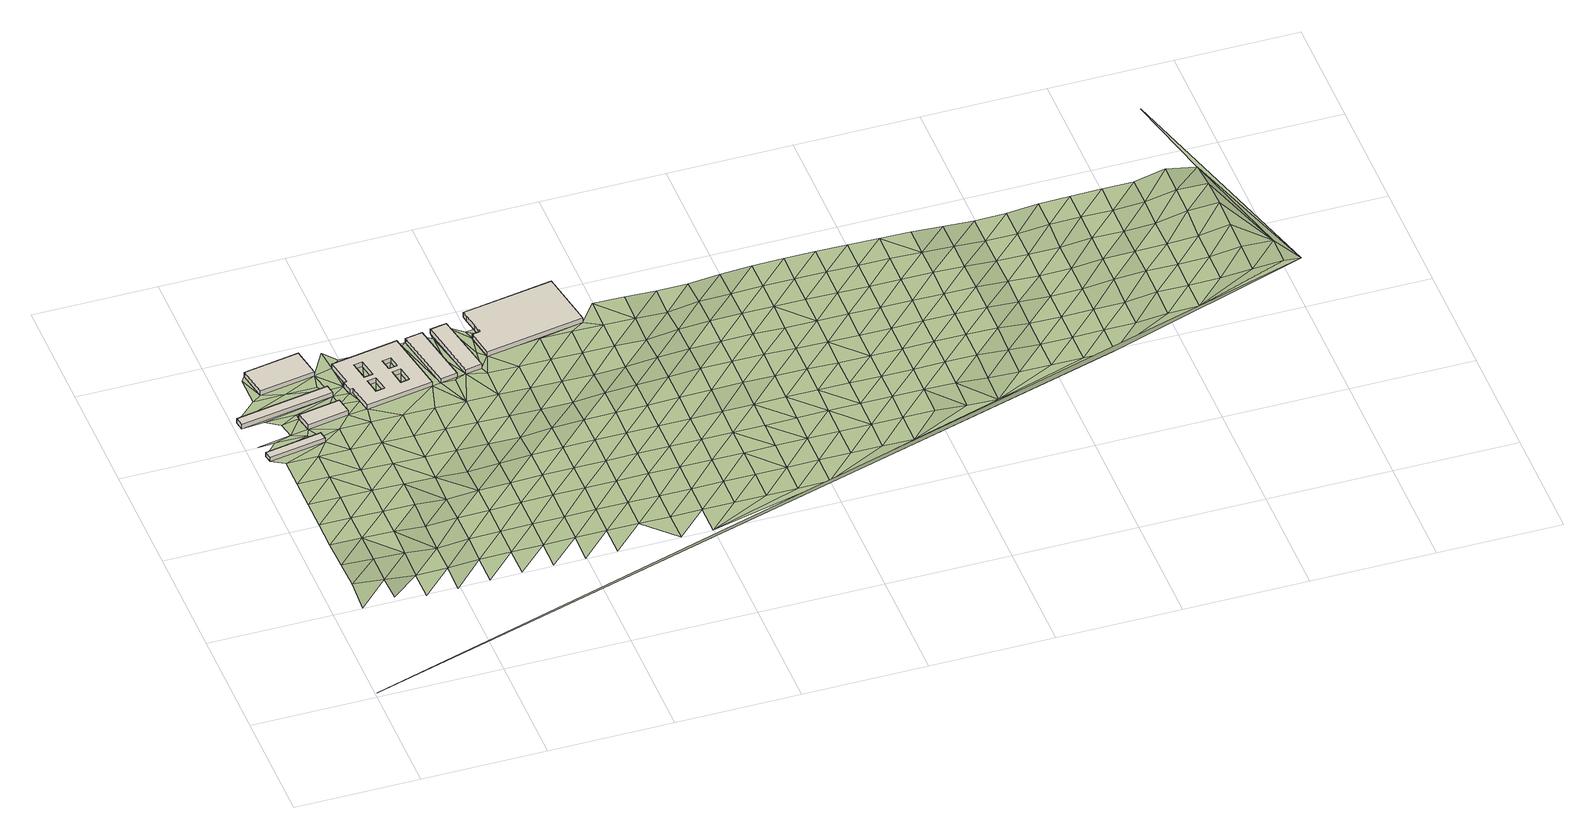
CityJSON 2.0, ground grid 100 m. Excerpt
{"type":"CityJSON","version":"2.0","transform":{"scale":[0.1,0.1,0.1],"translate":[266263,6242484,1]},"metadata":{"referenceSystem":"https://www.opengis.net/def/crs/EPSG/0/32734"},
"CityObjects":{
"building1":{"type":"Building","attributes":{"building":"garage","building:levels":"1","footprint":{"type":"Polygon"},"plus_code":"C5XVXCXR+X9X","ground_height":4.39,"building_height":4.1,"roof_height":8.49},"geometry":[{"type":"Solid","lod":"1","boundaries":[[[[0,1,2,3]],[[1,4,5,2]],[[4,6,7,5]],[[6,0,3,7]],[[3,2,5,7]],[[6,4,1,0]]]]}]},
"building2":{"type":"Building","attributes":{"building":"garage","building:levels":"1","footprint":{"type":"Polygon"},"plus_code":"C6X6XJXC+X8R","ground_height":4.42,"building_height":4.1,"roof_height":8.52},"geometry":[{"type":"Solid","lod":"1","boundaries":[[[[8,9,10,11]],[[9,12,13,10]],[[12,14,15,13]],[[14,8,11,15]],[[11,10,13,15]],[[14,12,9,8]]]]}]},
"building3":{"type":"Building","attributes":{"building":"garage","building:levels":"1","footprint":{"type":"Polygon"},"plus_code":"C7XFXCX4+XMX","ground_height":4.47,"building_height":4.1,"roof_height":8.57},"geometry":[{"type":"Solid","lod":"1","boundaries":[[[[16,17,18,19]],[[17,20,21,18]],[[20,22,23,21]],[[22,16,19,23]],[[19,18,21,23]],[[22,20,17,16]]]]}]},
"building4":{"type":"Building","attributes":{"building":"industrial","building:levels":"1","footprint":{"type":"Polygon"},"plus_code":"C6XMX9XW+X9W","ground_height":4.24,"building_height":4.1,"roof_height":8.34},"geometry":[{"type":"Solid","lod":"1","boundaries":[[[[24,25,26,27]],[[25,28,29,26]],[[28,30,31,29]],[[30,24,27,31]],[[27,26,29,31]],[[30,28,25,24]]]]}]},
"building5":{"type":"Building","attributes":{"address":"Western Cape Metrorail 7295 Cape Town","building":"office","building:levels":"1","footprint":{"type":"Polygon"},"plus_code":"CCXPX5XJ+X3V","ground_height":4.11,"building_height":4.1,"roof_height":8.21},"geometry":[{"type":"Solid","lod":"1","boundaries":[[[[32,33,34,35]],[[33,36,37,34]],[[36,38,39,37]],[[38,40,41,39]],[[40,42,43,41]],[[42,44,45,43]],[[44,46,47,45]],[[46,32,35,47]],[[48,49,50,51]],[[49,52,53,50]],[[52,54,55,53]],[[54,48,51,55]],[[56,57,58,59]],[[57,60,61,58]],[[60,62,63,61]],[[62,56,59,63]],[[64,65,66,67]],[[65,68,69,66]],[[68,70,71,69]],[[70,64,67,71]],[[72,73,74,75]],[[73,76,77,74]],[[76,78,79,77]],[[78,72,75,79]],[[35,34,37,39,41,43,45,47],[51,50,53,55],[59,58,61,63],[67,66,69,71],[75,74,77,79]],[[46,44,42,40,38,36,33,32],[54,52,49,48],[62,60,57,56],[70,68,65,64],[78,76,73,72]]]]}]},
"building6":{"type":"Building","attributes":{"building":"office","building:levels":"1","footprint":{"type":"Polygon"},"plus_code":"CGX8XPXG+XFR","ground_height":3.95,"building_height":4.1,"roof_height":8.05},"geometry":[{"type":"Solid","lod":"1","boundaries":[[[[80,81,82,83]],[[81,84,85,82]],[[84,86,87,85]],[[86,80,83,87]],[[83,82,85,87]],[[86,84,81,80]]]]}]},
"building7":{"type":"Building","attributes":{"building":"office","building:levels":"1","footprint":{"type":"Polygon"},"plus_code":"CHX9XGXQ+XFR","ground_height":3.95,"building_height":4.1,"roof_height":8.05},"geometry":[{"type":"Solid","lod":"1","boundaries":[[[[88,89,90,91]],[[89,92,93,90]],[[92,94,95,93]],[[94,88,91,95]],[[91,90,93,95]],[[94,92,89,88]]]]}]},
"building8":{"type":"Building","attributes":{"building":"industrial","building:levels":"1","footprint":{"type":"Polygon"},"plus_code":"CPX8XWX2+X3X","ground_height":3.98,"building_height":4.1,"roof_height":8.08},"geometry":[{"type":"Solid","lod":"1","boundaries":[[[[96,97,98,99]],[[97,100,101,98]],[[100,102,103,101]],[[102,104,105,103]],[[104,106,107,105]],[[106,108,109,107]],[[108,110,111,109]],[[110,112,113,111]],[[112,114,115,113]],[[114,96,99,115]],[[99,98,101,103,105,107,109,111,113,115]],[[114,112,110,108,106,104,102,100,97,96]]]]}]},
"terrain1":{"type":"TINRelief","geometry":[{"type":"CompositeSurface","lod":"1","boundaries":[[[116,117,118]],[[119,117,120]],[[120,117,116]],[[121,122,119]],[[121,119,120]],[[123,122,124]],[[116,125,126]],[[122,121,124]],[[127,128,123]],[[129,120,116]],[[127,123,124]],[[130,131,128]],[[121,120,129]],[[129,116,126]],[[128,127,130]],[[132,131,133]],[[134,135,136]],[[137,124,121]],[[129,138,121]],[[139,132,140]],[[141,134,0]],[[126,142,143]],[[131,130,133]],[[121,138,137]],[[144,127,124]],[[129,126,145]],[[134,141,135]],[[127,144,130]],[[133,140,132]],[[141,0,146]],[[144,124,137]],[[147,8,148]],[[145,138,129]],[[145,126,143]],[[149,150,151]],[[25,152,147]],[[133,130,153]],[[135,16,150]],[[9,149,154]],[[155,135,141]],[[144,153,130]],[[24,152,25]],[[155,16,135]],[[137,138,156]],[[25,147,148]],[[138,145,157]],[[16,151,150]],[[158,159,143]],[[155,141,146]],[[140,133,160]],[[133,153,160]],[[138,157,156]],[[161,148,8]],[[144,137,162]],[[163,145,143]],[[154,149,151]],[[164,155,146]],[[146,140,164]],[[162,137,156]],[[165,151,16]],[[166,153,144]],[[160,164,140]],[[163,143,159]],[[157,145,167]],[[148,28,25]],[[166,144,162]],[[168,160,153]],[[164,169,155]],[[145,163,167]],[[170,156,157]],[[16,171,165]],[[151,165,154]],[[159,172,173]],[[168,153,166]],[[174,164,160]],[[162,156,170]],[[157,167,170]],[[161,175,148]],[[28,148,175]],[[176,163,159]],[[174,160,168]],[[162,177,166]],[[169,164,174]],[[154,165,171]],[[159,173,176]],[[177,162,170]],[[163,178,167]],[[161,28,175]],[[168,166,179]],[[169,180,171]],[[171,181,154]],[[161,154,182]],[[183,169,174]],[[177,179,166]],[[163,176,178]],[[161,182,28]],[[170,167,184]],[[180,169,183]],[[180,181,171]],[[181,182,154]],[[173,185,186]],[[182,187,28]],[[174,168,188]],[[184,177,170]],[[179,189,168]],[[167,178,184]],[[190,181,180]],[[180,183,190]],[[28,187,191]],[[182,192,187]],[[183,174,188]],[[176,173,193]],[[188,168,189]],[[194,179,177]],[[193,173,186]],[[177,184,195]],[[196,191,187]],[[178,176,197]],[[194,177,195]],[[198,189,179]],[[176,193,197]],[[199,200,201]],[[184,178,202]],[[201,200,203]],[[204,196,187]],[[205,206,207]],[[186,208,209]],[[179,194,198]],[[207,210,205]],[[211,188,189]],[[183,188,46]],[[178,197,202]],[[195,184,212]],[[213,193,186]],[[198,211,189]],[[184,202,212]],[[214,194,195]],[[213,186,209]],[[193,215,197]],[[32,204,187]],[[188,211,46]],[[214,195,212]],[[216,62,217]],[[218,198,194]],[[193,213,215]],[[219,220,221]],[[62,216,56]],[[202,197,222]],[[220,219,73]],[[209,223,224]],[[194,214,218]],[[225,211,198]],[[197,215,222]],[[202,226,212]],[[213,209,227]],[[225,198,218]],[[211,225,46]],[[202,222,226]],[[214,212,228]],[[227,209,224]],[[215,213,229]],[[32,46,230]],[[84,230,46]],[[225,84,46]],[[228,212,226]],[[218,214,231]],[[32,230,232]],[[232,230,84]],[[213,227,229]],[[215,233,222]],[[234,84,225]],[[235,236,224]],[[214,228,231]],[[84,234,86]],[[225,218,237]],[[215,229,233]],[[226,222,238]],[[234,225,239]],[[240,227,224]],[[237,218,231]],[[86,234,239]],[[222,233,238]],[[86,241,242]],[[239,225,237]],[[241,86,239]],[[243,228,226]],[[240,224,236]],[[241,244,242]],[[245,229,227]],[[244,241,239]],[[243,226,238]],[[244,239,246]],[[247,231,228]],[[227,240,245]],[[237,248,239]],[[233,229,249]],[[239,248,92]],[[228,243,247]],[[250,237,231]],[[229,245,249]],[[233,251,238]],[[240,236,252]],[[250,231,247]],[[253,236,254]],[[92,248,255]],[[256,92,257]],[[248,237,258]],[[257,92,255]],[[233,249,251]],[[243,238,259]],[[252,236,253]],[[260,256,257]],[[245,240,261]],[[257,255,260]],[[237,250,258]],[[256,260,262]],[[255,248,258]],[[259,238,251]],[[247,243,263]],[[240,252,261]],[[260,264,262]],[[249,245,265]],[[264,260,266]],[[262,264,267]],[[268,253,254]],[[243,259,263]],[[269,264,266]],[[270,250,247]],[[245,261,265]],[[251,249,271]],[[272,252,253]],[[270,247,263]],[[273,258,250]],[[255,258,274]],[[249,265,271]],[[275,259,251]],[[272,253,268]],[[261,252,276]],[[250,270,273]],[[275,251,271]],[[277,263,259]],[[252,272,276]],[[278,265,261]],[[273,274,258]],[[268,279,280]],[[259,275,277]],[[270,263,281]],[[261,276,278]],[[282,271,265]],[[283,272,268]],[[281,263,277]],[[110,255,274]],[[273,270,284]],[[265,278,282]],[[275,271,285]],[[283,268,280]],[[272,286,276]],[[270,281,284]],[[287,280,279]],[[288,274,273]],[[285,271,282]],[[277,275,289]],[[272,283,286]],[[278,276,290]],[[288,273,284]],[[275,285,289]],[[291,281,277]],[[276,286,290]],[[282,278,292]],[[283,280,293]],[[288,110,274]],[[291,277,289]],[[287,279,294]],[[284,281,295]],[[278,290,292]],[[296,285,282]],[[293,280,287]],[[286,283,297]],[[281,291,295]],[[284,298,288]],[[296,282,292]],[[299,289,285]],[[283,293,297]],[[286,300,290]],[[298,284,295]],[[110,288,298]],[[301,294,279]],[[285,296,299]],[[302,291,289]],[[286,297,300]],[[292,290,303]],[[304,293,287]],[[302,289,299]],[[291,305,295]],[[110,298,306]],[[290,300,303]],[[307,296,292]],[[293,304,297]],[[304,287,294]],[[291,302,305]],[[301,308,309]],[[298,295,310]],[[307,292,303]],[[311,299,296]],[[312,300,297]],[[298,310,306]],[[310,295,305]],[[297,304,312]],[[296,307,311]],[[302,299,313]],[[300,314,303]],[[315,300,312]],[[304,294,316]],[[313,299,311]],[[310,317,306]],[[305,302,318]],[[300,315,314]],[[307,303,319]],[[316,294,301]],[[320,312,304]],[[302,313,318]],[[310,305,321]],[[319,303,314]],[[311,307,322]],[[312,320,315]],[[320,304,316]],[[321,305,318]],[[317,310,323]],[[307,319,322]],[[324,313,311]],[[315,325,314]],[[310,321,323]],[[315,320,325]],[[326,316,301]],[[324,311,322]],[[313,327,318]],[[328,319,314]],[[329,314,325]],[[330,320,316]],[[313,324,327]],[[318,331,321]],[[328,314,329]],[[332,322,319]],[[316,326,330]],[[333,325,320]],[[331,318,327]],[[326,301,334]],[[323,321,335]],[[319,328,332]],[[324,322,336]],[[329,325,333]],[[320,330,333]],[[321,331,335]],[[336,322,332]],[[327,324,337]],[[328,329,338]],[[333,339,329]],[[330,326,340]],[[341,334,301]],[[324,336,337]],[[327,342,331]],[[329,339,338]],[[332,328,343]],[[330,340,333]],[[334,340,326]],[[342,327,337]],[[331,344,335]],[[328,338,343]],[[345,336,332]],[[346,339,333]],[[331,342,344]],[[346,333,340]],[[345,332,343]],[[336,347,337]],[[348,338,339]],[[349,339,346]],[[350,340,334]],[[336,345,347]],[[337,351,342]],[[348,339,349]],[[352,343,338]],[[334,341,350]],[[346,340,353]],[[347,351,337]],[[344,342,354]],[[338,348,352]],[[345,343,355]],[[340,350,353]],[[356,349,346]],[[342,351,354]],[[345,355,347]],[[355,343,352]],[[346,353,356]],[[348,349,357]],[[358,350,341]],[[309,359,360]],[[348,357,352]],[[351,347,361]],[[357,349,356]],[[355,362,347]],[[363,353,350]],[[361,347,362]],[[351,364,354]],[[365,355,352]],[[357,366,352]],[[350,358,363]],[[356,353,367]],[[351,361,364]],[[358,341,368]],[[365,352,366]],[[369,362,355]],[[353,363,367]],[[341,301,309]],[[370,357,356]],[[355,365,369]],[[362,371,361]],[[370,356,367]],[[372,366,357]],[[368,363,358]],[[371,362,369]],[[368,341,373]],[[364,361,374]],[[357,370,372]],[[375,365,366]],[[376,367,363]],[[361,371,374]],[[363,368,377]],[[375,366,372]],[[378,369,365]],[[363,377,376]],[[379,370,367]],[[365,375,378]],[[371,369,380]],[[379,367,376]],[[381,372,370]],[[373,377,368]],[[380,369,378]],[[382,374,371]],[[370,379,381]],[[375,372,383]],[[376,377,384]],[[371,380,382]],[[377,373,385]],[[383,372,381]],[[378,375,386]],[[377,385,384]],[[379,376,387]],[[375,383,386]],[[373,341,309]],[[380,378,388]],[[387,376,384]],[[381,379,389]],[[385,373,390]],[[388,378,386]],[[380,391,382]],[[379,387,389]],[[392,383,381]],[[393,384,385]],[[380,388,391]],[[392,381,389]],[[394,386,383]],[[385,390,393]],[[395,387,384]],[[396,390,373]],[[383,392,394]],[[386,397,388]],[[395,384,393]],[[398,389,387]],[[388,397,391]],[[397,386,394]],[[387,395,398]],[[392,389,399]],[[393,390,400]],[[396,373,401]],[[399,389,398]],[[391,397,402]],[[394,392,403]],[[390,396,400]],[[395,393,404]],[[392,399,403]],[[397,394,405]],[[393,400,404]],[[398,395,406]],[[309,401,373]],[[405,394,403]],[[407,402,397]],[[395,404,406]],[[408,399,398]],[[409,400,396]],[[407,397,405]],[[408,398,406]],[[410,403,399]],[[396,401,409]],[[411,404,400]],[[399,408,410]],[[403,412,405]],[[411,400,409]],[[413,406,404]],[[412,403,410]],[[407,405,414]],[[404,411,413]],[[408,406,415]],[[416,409,401]],[[414,405,412]],[[415,406,413]],[[410,408,417]],[[401,309,416]],[[411,409,418]],[[408,415,417]],[[412,410,419]],[[418,409,416]],[[413,411,420]],[[419,410,417]],[[421,414,412]],[[411,418,420]],[[422,415,413]],[[416,309,423]],[[421,412,419]],[[422,413,420]],[[424,417,415]],[[425,418,416]],[[415,422,424]],[[417,426,419]],[[416,423,425]],[[427,420,418]],[[428,423,309]],[[426,417,424]],[[421,419,429]],[[418,425,427]],[[430,422,420]],[[419,426,429]],[[430,420,427]],[[431,424,422]],[[432,425,423]],[[428,309,433]],[[422,430,431]],[[426,424,434]],[[432,423,428]],[[435,427,425]],[[434,424,431]],[[436,429,426]],[[425,432,435]],[[430,427,437]],[[436,426,434]],[[437,427,435]],[[431,430,438]],[[432,428,439]],[[430,437,438]],[[434,431,440]],[[428,433,439]],[[435,432,441]],[[440,431,438]],[[442,436,434]],[[432,439,441]],[[443,437,435]],[[360,433,309]],[[442,434,440]],[[443,435,441]],[[444,438,437]],[[445,439,433]],[[437,443,444]],[[438,446,440]],[[447,441,439]],[[446,438,444]],[[442,440,448]],[[439,445,447]],[[443,441,449]],[[445,433,450]],[[448,440,446]],[[449,441,447]],[[444,443,451]],[[443,449,451]],[[446,444,452]],[[447,445,453]],[[454,450,433]],[[452,444,451]],[[455,448,446]],[[445,450,453]],[[456,449,447]],[[455,446,452]],[[456,447,453]],[[433,360,454]],[[457,451,449]],[[449,456,457]],[[451,458,452]],[[459,453,450]],[[458,451,457]],[[456,453,459]],[[460,455,452]],[[450,454,459]],[[456,459,457]],[[460,452,458]],[[457,459,458]],[[454,360,459]],[[459,460,458]],[[459,360,460]],[[360,461,460]]]}]}
},
"vertices":[
[109,2857,34],[121,2790,34],[121,2790,75],[109,2857,75],[579,2871,34],[579,2871,75],[568,2938,34],[568,2938,75],
[29,3295,32],[43,3216,32],[43,3216,75],[29,3295,75],[804,3348,32],[804,3348,75],[789,3428,32],[789,3428,75],
[482,3186,34],[507,3049,34],[507,3049,76],[482,3186,76],[846,3110,34],[846,3110,76],[821,3247,34],[821,3247,76],
[256,3783,32],[299,3539,32],[299,3539,73],[256,3783,73],[752,3619,32],[752,3619,73],[709,3862,32],[709,3862,73],
[1449,3758,30],[903,3662,30],[903,3662,72],[1449,3758,72],[943,3436,30],[943,3436,72],[917,3432,30],[917,3432,72],[934,3341,30],[934,3341,72],[961,3346,30],[961,3346,72],[999,3128,30],[999,3128,72],[1544,3224,30],[1544,3224,72],[1163,3403,30],[1186,3273,30],[1186,3273,72],[1163,3403,72],[1114,3260,30],[1114,3260,72],[1092,3391,30],[1092,3391,72],[1394,3308,30],[1322,3295,30],[1322,3295,72],[1394,3308,72],[1299,3428,30],[1299,3428,72],[1371,3440,30],[1371,3440,72],[1155,3452,30],[1082,3440,30],[1082,3440,72],[1155,3452,72],[1055,3598,30],[1055,3598,72],[1127,3610,30],[1127,3610,72],[1344,3585,30],[1361,3489,30],[1361,3489,72],[1344,3585,72],[1290,3476,30],[1290,3476,72],[1273,3572,30],[1273,3572,72],
[1659,3789,29],[1520,3765,29],[1520,3765,70],[1659,3789,70],[1615,3237,29],[1615,3237,70],[1754,3262,29],[1754,3262,70],
[1729,3804,28],[1827,3276,28],[1827,3276,70],[1729,3804,70],[1962,3301,28],[1962,3301,70],[1864,3829,28],[1864,3829,70],
[2034,3852,25],[2053,3742,25],[2053,3742,71],[2034,3852,71],[2064,3675,25],[2064,3675,71],[2071,3676,25],[2071,3676,71],[2074,3659,25],[2074,3659,71],[2008,3648,25],[2008,3648,71],[2047,3418,25],[2047,3418,71],[2846,3555,25],[2846,3555,71],[2763,4034,25],[2763,4034,71],[2024,3908,25],[2024,3908,71],
[476,1225,42],[226,1225,66],[226,980,28],[226,1475,50],[476,1475,39],[476,1735,34],[226,1735,37],[226,1980,36],[476,1980,34],[476,980,66],[727,1225,9],[476,2230,34],[226,2230,35],[727,1475,27],[476,2480,34],[226,2480,37],[226,2730,36],[476,2730,35],[226,2980,34],[363,3024,35],[88,2974,34],[727,1980,31],[727,1735,30],[121,2790,36],[579,2871,35],[476,2980,35],[727,980,9],[978,1225,13],[727,2230,32],[978,1475,5],[568,2938,35],[226,3485,32],[476,3485,33],[226,3235,33],[338,3158,33],[476,3235,34],[226,3735,32],[727,2480,33],[804,3348,35],[507,3049,35],[978,1980,26],[978,1735,9],[978,980,10],[1228,1225,29],[727,2730,34],[789,3428,33],[978,2230,28],[1228,1475,28],[727,2980,35],[727,3235,35],[978,2480,30],[1228,1735,24],[978,2730,32],[846,3110,35],[1228,1980,7],[821,3247,35],[1228,980,26],[1479,1225,32],[978,2980,33],[727,3485,33],[1479,1475,31],[1228,2230,21],[1479,1735,29],[1228,2480,24],[978,3235,33],[934,3341,33],[917,3432,32],[999,3128,33],[1479,1980,25],[1479,980,31],[1730,1225,32],[903,3662,31],[1228,2980,30],[1228,2730,28],[961,3346,33],[885,3851,31],[943,3436,32],[1730,1475,34],[1479,2480,17],[1479,2230,7],[978,3735,31],[1730,1735,35],[1479,2730,25],[1092,3391,32],[1114,3260,31],[1163,3403,31],[1730,1980,33],[1186,3273,31],[1228,3735,31],[1127,3610,31],[1055,3598,32],[1082,3440,32],[1730,980,31],[1981,1225,32],[1155,3452,31],[1479,2980,29],[1730,2230,22],[1981,1475,36],[1730,2480,10],[1981,1735,39],[1322,3295,31],[1299,3428,31],[1730,2730,20],[1290,3476,31],[1344,3585,31],[1273,3572,31],[1981,1980,39],[1981,980,28],[2231,1225,32],[1730,2980,26],[1981,2230,33],[2231,1475,38],[1981,2480,5],[2231,1735,40],[1479,3735,30],[1981,2730,15],[1520,3765,30],[2231,1980,41],[1730,3235,29],[2231,980,28],[2482,1225,31],[1981,2980,25],[2231,2230,38],[1827,3276,29],[2482,1475,37],[1730,3485,30],[1659,3789,30],[2231,2480,29],[1730,3735,30],[2482,1735,38],[1729,3804,30],[2231,2730,8],[1981,3235,28],[2482,1980,40],[2231,2980,19],[2482,2230,41],[2732,1475,34],[2732,1225,29],[2732,980,26],[2047,3418,29],[1864,3829,30],[1981,3485,29],[2231,3235,26],[2482,2480,36],[2008,3648,30],[2732,1735,41],[1981,3735,30],[2482,2730,10],[2064,3675,30],[2732,1980,42],[2074,3659,30],[2053,3742,30],[2983,1225,30],[2071,3676,30],[2482,2980,14],[2732,2230,41],[2983,1475,33],[2482,3235,23],[2482,3485,27],[2732,2480,40],[2983,1735,38],[2732,2730,30],[2983,1980,39],[2983,980,27],[3234,1225,30],[2732,2980,8],[2983,2230,39],[3234,1475,35],[2732,3235,18],[2983,2480,41],[3234,1735,38],[3485,1225,29],[2732,3485,25],[2983,2730,38],[3234,1980,38],[2983,2980,15],[3234,2230,42],[3485,1475,33],[3735,1225,29],[2983,3235,15],[3234,2480,50],[3485,1735,37],[2983,3485,22],[3234,2730,50],[3485,1980,40],[3986,1225,30],[3234,2980,40],[3485,2230,42],[3735,1475,34],[3234,3235,5],[2983,3735,29],[3485,2480,54],[727,230,30],[6493,1980,5],[3234,3485,17],[3485,2730,64],[3735,1735,37],[3485,2980,51],[3735,2230,45],[3735,1980,39],[3986,1475,36],[3234,3735,24],[3485,3235,37],[3735,2480,58],[3986,1735,38],[3485,3485,5],[3735,2730,62],[3485,3735,15],[3735,2980,56],[3986,1980,41],[4237,1475,36],[3735,3235,50],[3986,2480,53],[3986,2230,45],[4237,1735,39],[3735,3485,40],[3986,2730,59],[4237,1980,44],[4488,1475,36],[3735,3735,12],[3986,2980,59],[3986,3235,58],[4237,2480,48],[4237,2230,47],[4488,1735,38],[4738,1475,29],[3986,3485,48],[4237,2730,50],[3986,3735,38],[4237,2980,52],[4488,1980,43],[4237,3235,54],[4488,2480,41],[4488,2230,43],[4738,1735,37],[4237,3485,53],[4488,2730,43],[4738,1980,42],[4237,3735,50],[4488,2980,49],[4738,2230,40],[4738,2480,38],[4989,1735,33],[2,8,40],[8130,2475,61],[4488,3485,55],[4488,3235,53],[4989,1980,41],[4488,3735,56],[4738,2980,46],[4738,2730,39],[4989,2230,40],[5240,1735,12],[4738,3235,50],[4989,2480,40],[4738,3485,51],[4989,2730,38],[5490,1735,5],[4738,3735,51],[4989,2980,41],[5240,2230,42],[5240,1980,39],[4989,3235,42],[5240,2480,42],[4989,3485,47],[5240,2730,40],[4989,3735,48],[5240,2980,40],[5490,2230,39],[5490,1980,17],[5240,3235,42],[5490,2480,41],[5240,3485,45],[5490,2730,40],[5741,1980,5],[5240,3735,43],[5490,2980,38],[5741,2230,20],[5490,3235,39],[5741,2480,37],[5992,1980,5],[5490,3485,38],[5741,2730,35],[5741,2980,33],[5992,2230,5],[6242,1980,5],[5490,3735,34],[5741,3235,31],[5992,2480,8],[5741,3485,26],[5992,2730,17],[5741,3735,21],[5992,2980,17],[6242,2230,5],[5992,3235,15],[6242,2480,5],[5992,3485,11],[6242,2730,5],[5992,3735,5],[6242,2980,6],[6493,2230,7],[6242,3235,7],[6493,2480,6],[6242,3485,7],[6493,2730,7],[6242,3735,8],[6493,2980,8],[6744,2230,8],[6493,3235,9],[6744,2480,9],[6493,3485,32],[6744,2730,32],[6994,2230,29],[6493,3735,33],[6744,2980,30],[6744,3235,32],[6994,2480,39],[7245,2230,35],[6744,3485,34],[6994,2730,44],[6744,3735,35],[6994,2980,36],[6994,3235,25],[7245,2480,36],[6994,3485,31],[7245,2730,38],[6994,3735,38],[7245,2980,37],[7245,3235,37],[7496,2480,40],[7245,3485,43],[7496,2730,45],[7245,3735,41],[7496,2980,47],[7747,2480,56],[7496,3235,89],[7496,3485,93],[7747,2730,78],[7997,2480,71],[7496,3735,96],[7747,2980,92],[7747,3235,100],[7747,3485,84],[7997,2730,67],[7747,3735,45],[7559,4485,64]
]}
